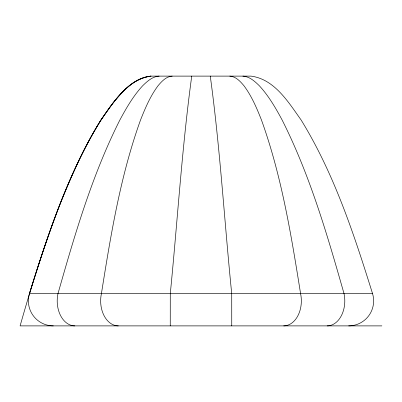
<?xml version="1.0" encoding="UTF-8"?>
<svg xmlns="http://www.w3.org/2000/svg" width="402" height="402" viewBox="0 0 402 402"><rect width="100%" height="100%" fill="white"/><g stroke="black" fill="none" stroke-linecap="round" stroke-linejoin="round"><path stroke-width="0.6" d="M170.252 325.886L170.277 293.716C177.483 221.226 181.9 148.278 191.734 76.114M60.461 203.141C44.768 243.28 31.853 284.44 20.1 325.886L381.9 325.886M60.677 202.563C74.908 167.634 90.274 132.534 113.409 102.46C123.278 90.942 134.841 77.38 151.046 76.114L250.954 76.114C274.541 79.109 288.485 102.299 301.108 119.972C334.077 173.604 353.931 233.959 372.579 293.716A24.979 24.979 0 0 1 348.66 325.886M172.227 76.114C166.132 76.491 161.715 81.37 158.046 85.752C150.328 96.083 145.258 108.048 140.549 119.972C120.339 175.991 110.766 235.12 101.399 293.716A24.979 17.683 90 0 0 118.334 325.886M159.127 76.114C152.448 76.511 147.222 81.315 142.68 85.752C133.328 95.877 126.389 107.897 119.881 119.972C92.113 175.046 74.777 234.602 57.953 293.716A24.979 17.643 -90 0 0 74.847 325.886M242.873 76.114C249.552 76.511 254.778 81.315 259.32 85.752C268.672 95.877 275.611 107.897 282.119 119.972C309.887 175.046 327.223 234.602 344.047 293.716A24.979 17.643 90 0 1 327.153 325.886M229.773 76.114C235.868 76.491 240.285 81.37 243.954 85.752C251.672 96.083 256.742 108.048 261.451 119.972C281.661 175.991 291.234 235.12 300.601 293.716A24.979 17.683 -90 0 1 283.666 325.886M372.579 293.716L370.629 293.43A99.445 1.99 -2.8 0 0 356.097 293.43L300.601 293.716L285.792 293.43A99.445 4.799 -1.1 0 0 250.717 293.43L170.277 293.716L151.283 293.43A99.445 4.799 1.1 0 0 116.208 293.43L57.953 293.716L45.898 293.43A99.445 1.99 2.8 0 0 31.371 293.43L29.421 293.716C48.069 233.959 67.923 173.604 100.892 119.972C113.515 102.299 127.459 79.109 151.046 76.114C127.489 79.149 113.59 102.349 100.977 120.007C68.028 173.634 48.134 233.964 29.452 293.696A24.979 24.979 0 0 0 53.34 325.886M210.266 76.114C220.17 148.263 224.381 221.251 231.723 293.716L231.748 325.886"/></g></svg>
